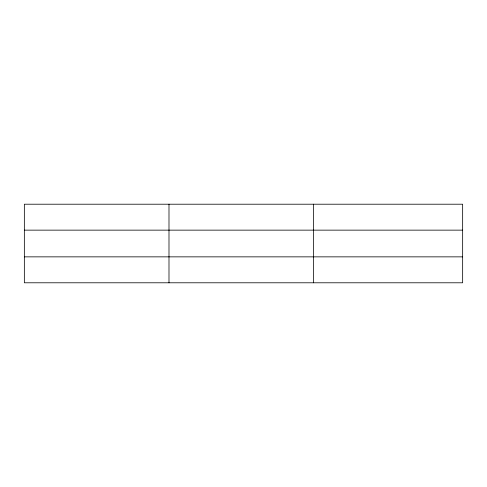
<?xml version="1.0" encoding="UTF-8"?>
<svg xmlns="http://www.w3.org/2000/svg" width="487" height="487" viewBox="0 0 487 487"><rect width="100%" height="100%" fill="white"/><g stroke="black" fill="none" stroke-linecap="round" stroke-linejoin="round"><path stroke-width="0.73" d="M168.989 282.789L168.989 204.211M313.628 282.789L313.628 204.211M462.65 230.144L462.65 204.211L24.35 204.211L24.35 282.789L462.65 282.789L462.65 230.144L24.35 230.144M24.35 256.856L462.65 256.856"/></g></svg>
